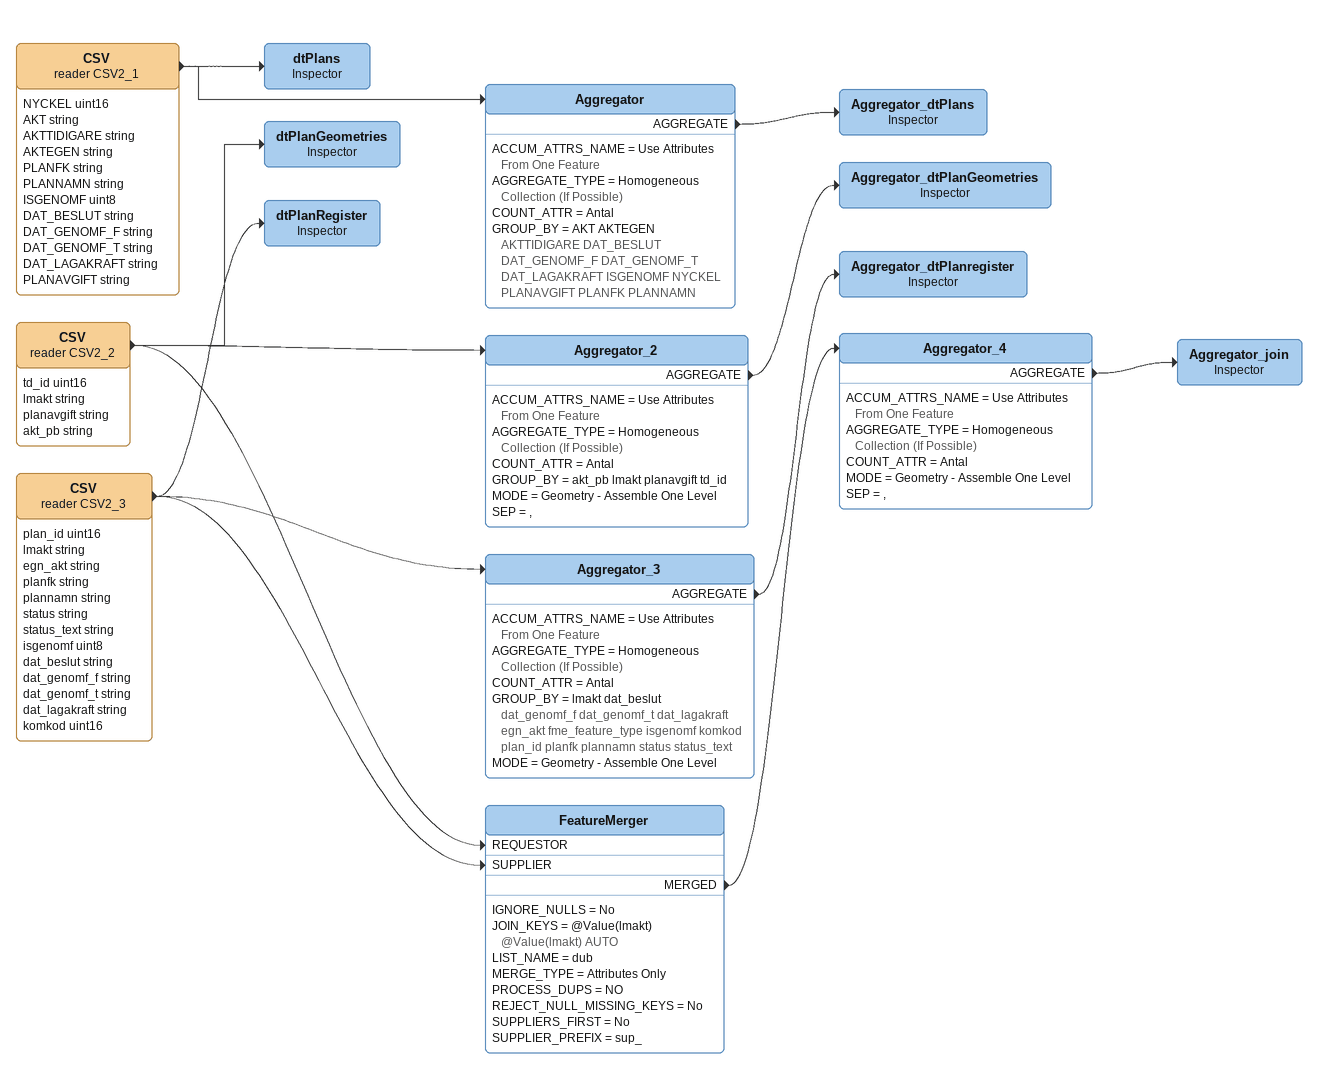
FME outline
CSV (reader CSV2_1)
    attributes: NYCKEL uint16, AKT string, AKTTIDIGARE string, AKTEGEN string, PLANFK string, PLANNAMN string, ISGENOMF uint8, DAT_BESLUT string, DAT_GENOMF_F string, DAT_GENOMF_T string, DAT_LAGAKRAFT string, PLANAVGIFT string
    -> dtPlans
    -> Aggregator
dtPlans: Inspector
Aggregator
    ACCUM_ATTRS_NAME = Use Attributes From One Feature
    AGGREGATE_TYPE = Homogeneous Collection (If Possible)
    COUNT_ATTR = Antal
    GROUP_BY = AKT AKTEGEN AKTTIDIGARE DAT_BESLUT DAT_GENOMF_F DAT_GENOMF_T DAT_LAGAKRAFT ISGENOMF NYCKEL PLANAVGIFT PLANFK PLANNAMN
    AGGREGATE -> Aggregator_dtPlans
Aggregator_dtPlans: Inspector
CSV (reader CSV2_2)
    attributes: td_id uint16, lmakt string, planavgift string, akt_pb string
    -> dtPlanGeometries
    -> Aggregator_2
    -> FeatureMerger [REQUESTOR]
dtPlanGeometries: Inspector
Aggregator_2
    ACCUM_ATTRS_NAME = Use Attributes From One Feature
    AGGREGATE_TYPE = Homogeneous Collection (If Possible)
    COUNT_ATTR = Antal
    GROUP_BY = akt_pb lmakt planavgift td_id
    MODE = Geometry - Assemble One Level
    SEP = ,
    AGGREGATE -> Aggregator_dtPlanGeometries
Aggregator_dtPlanGeometries: Inspector
CSV (reader CSV2_3)
    attributes: plan_id uint16, lmakt string, egn_akt string, planfk string, plannamn string, status string, status_text string, isgenomf uint8, dat_beslut string, dat_genomf_f string, dat_genomf_t string, dat_lagakraft string, komkod uint16
    -> dtPlanRegister
    -> Aggregator_3
    -> FeatureMerger [SUPPLIER]
dtPlanRegister: Inspector
Aggregator_3
    ACCUM_ATTRS_NAME = Use Attributes From One Feature
    AGGREGATE_TYPE = Homogeneous Collection (If Possible)
    COUNT_ATTR = Antal
    GROUP_BY = lmakt dat_beslut dat_genomf_f dat_genomf_t dat_lagakraft egn_akt fme_feature_type isgenomf komkod plan_id planfk plannamn status status_text
    MODE = Geometry - Assemble One Level
    AGGREGATE -> Aggregator_dtPlanregister
Aggregator_dtPlanregister: Inspector
FeatureMerger
    IGNORE_NULLS = No
    JOIN_KEYS = @Value(lmakt) @Value(lmakt) AUTO
    LIST_NAME = dub
    MERGE_TYPE = Attributes Only
    PROCESS_DUPS = NO
    REJECT_NULL_MISSING_KEYS = No
    SUPPLIERS_FIRST = No
    SUPPLIER_PREFIX = sup_
    MERGED -> Aggregator_4
Aggregator_4
    ACCUM_ATTRS_NAME = Use Attributes From One Feature
    AGGREGATE_TYPE = Homogeneous Collection (If Possible)
    COUNT_ATTR = Antal
    MODE = Geometry - Assemble One Level
    SEP = ,
    AGGREGATE -> Aggregator_join
Aggregator_join: Inspector
